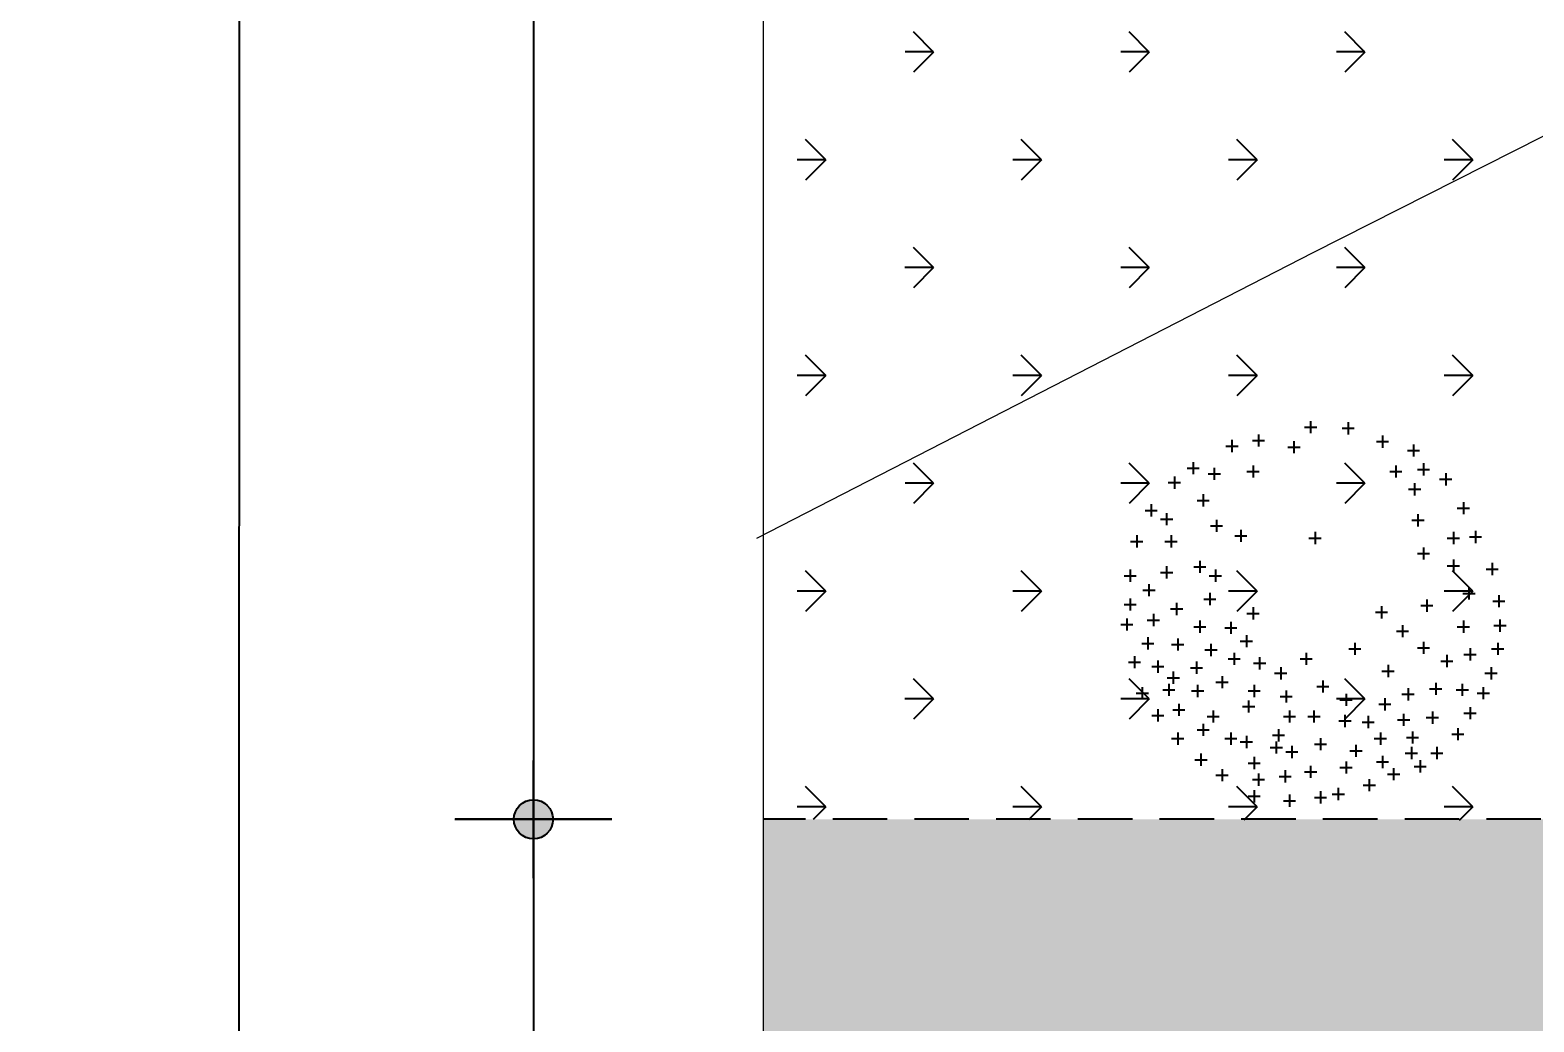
# Model space of a CAD drawing. Header units: inches. Extents: x 203 to 1065, y -1127 to 921.
# Drawn here: x 589.83 to 596.73, y 783.08 to 787.63 of the extents above; entities that cross this region are included whole.
import ezdxf

# ---------------------------------------------------------------- set-up
doc = ezdxf.new("R2010")
doc.units = ezdxf.units.IN
doc.header["$MEASUREMENT"] = 0
doc.header["$PDMODE"] = 35
doc.linetypes.add('DASHED2', pattern=[0.375, 0.25, -0.125])
for name, color, linetype in [('COTAS', 7, 'Continuous'), ('CURVAS', 32, 'Continuous'), ('Vegetación', 102, 'Continuous')]:
    doc.layers.add(name, color=color, linetype=linetype)
doc.layers.add('Limite terrenos', color=2, linetype='DASHED2', transparency=0.4)
doc.styles.add('TECHNICLITE', font='techl___.ttf')
doc.dimstyles.new('1-100', dxfattribs={"dimscale": 0, "dimtxt": 0.09, "dimasz": 0.03, "dimexe": 0.12, "dimexo": 0.2, "dimgap": 0.005, "dimtad": 3, "dimzin": 0, "dimdsep": 46, "dimtxsty": 'TECHNICLITE', "dimblk1": 'COTA', "dimblk2": 'COTA', "dimsah": 1, "dimcen": 2.5, "dimse1": 1, "dimse2": 1, "dimclrd": 7, "dimclre": 7, "dimclrt": 7, "dimadec": 0, "dimazin": 0, "dimtfac": 1, "dimtdec": 6, "dimtmove": 2, "dimatfit": 3, "dimldrblk": 'COTA', "dimfxl": 1, "dimtolj": 1, "dimtzin": 0, "dimarcsym": 0})

# ---------------------------------------------------------------- blocks, each defined once
blk = doc.blocks.new('COTA')
h = blk.add_hatch(color=256)
edge = h.paths.add_edge_path()
edge.add_arc((0, 0), 0.5, 0, 360)
for p, q in [((0, 2), (0, -2)), ((-1.5, 0), (1.5, 0))]:
    blk.add_line(p, q)
blk.add_circle((0, 0), 0.5)
blk = doc.blocks.new('*D142')
at = {"layer": 'COTAS', "color": 7, "lineweight": -2, "transparency": 16777216}
blk.add_line((592.1396, 800.262), (592.1396, 784.1907), dxfattribs=at)
at = {"layer": 'Defpoints', "color": 0, "transparency": 16777216}
for p in [(593.1957, 800.442), (592.1396, 784.0107), (593.1957, 784.0107)]:
    blk.add_point(p, dxfattribs=at)
at = {"layer": 'COTAS', "color": 7, "lineweight": -2, "transparency": 16777216, "xscale": 0.18, "yscale": 0.18, "zscale": 0.18}
for p, rotation in [((592.1396, 800.442), 90), ((592.1396, 784.0107), 270)]:
    blk.add_blockref('COTA', p, dxfattribs=dict(at, rotation=rotation))
at = {"layer": 'COTAS', "color": 7, "transparency": 16777216, "insert": (591.7171, 792.2264), "char_height": 0.8, "attachment_point": 5, "rotation": 90, "style": 'TECHNICLITE'}
blk.add_mtext('\\A1;16.43', dxfattribs=at)
blk = doc.blocks.new('*D143')
at = {"layer": 'COTAS', "color": 7, "lineweight": -2, "transparency": 16777216}
blk.add_line((592.1395, 783.8307), (592.1399, 775.2357), dxfattribs=at)
at = {"layer": 'Defpoints', "color": 0, "transparency": 16777216}
for p in [(593.1956, 784.0107), (592.1399, 775.0557), (593.1959, 775.0557)]:
    blk.add_point(p, dxfattribs=at)
at = {"layer": 'COTAS', "color": 7, "lineweight": -2, "transparency": 16777216, "xscale": 0.18, "yscale": 0.18, "zscale": 0.18}
for p, rotation in [((592.1395, 784.0107), 90.00219993562315), ((592.1399, 775.0557), 270.0021999356231)]:
    blk.add_blockref('COTA', p, dxfattribs=dict(at, rotation=rotation))
at = {"layer": 'COTAS', "color": 7, "transparency": 16777216, "insert": (591.7242, 779.5331), "char_height": 0.8, "attachment_point": 5, "rotation": 90.0022, "style": 'TECHNICLITE'}
blk.add_mtext('\\A1;8.96', dxfattribs=at)
blk = doc.blocks.new('*D139')
at = {"layer": 'COTAS', "color": 7, "lineweight": -2, "transparency": 16777216}
blk.add_line((590.7456, 632.5427), (590.7937, 800.259), dxfattribs=at)
at = {"layer": 'Defpoints', "color": 0, "transparency": 16777216}
for p in [(590.7938, 800.439), (594.3222, 800.438), (594.2739, 632.3617)]:
    blk.add_point(p, dxfattribs=at)
at = {"layer": 'COTAS', "color": 7, "lineweight": -2, "transparency": 16777216, "xscale": 0.18, "yscale": 0.18, "zscale": 0.18}
for p, rotation in [((590.7938, 800.439), 89.98356313215639), ((590.7456, 632.3627), 269.9835631321563)]:
    blk.add_blockref('COTA', p, dxfattribs=dict(at, rotation=rotation))
at = {"layer": 'COTAS', "color": 7, "transparency": 16777216, "insert": (590.3547, 716.401), "char_height": 0.8, "attachment_point": 5, "rotation": 89.98356, "style": 'TECHNICLITE'}
blk.add_mtext('\\A1;168.07', dxfattribs=at)
blk = doc.blocks.new('RB13')
for p, q in [((0.00127, 0.49667), (0.00127, 0.4655)), ((-0.09496, 0.49383), (-0.09496, 0.46267)), ((0.01685, 0.48108), (-0.01432, 0.48108)), ((-0.07937, 0.47825), (-0.11054, 0.47825)), ((0.13428, 0.46267), (0.13428, 0.4315)), ((-0.18269, 0.45983), (-0.18269, 0.42867)), ((0.14987, 0.44708), (0.1187, 0.44708)), ((0.2022, 0.4485), (0.2022, 0.41733)), ((-0.16711, 0.44425), (-0.19827, 0.44425)), ((0.04372, 0.44567), (0.04372, 0.4145)), ((-0.26193, 0.43717), (-0.26193, 0.406)), ((0.21779, 0.43292), (0.18662, 0.43292)), ((0.0593, 0.43008), (0.02814, 0.43008)), ((-0.24635, 0.42158), (-0.27752, 0.42158)), ((-0.2874, 0.389), (-0.2874, 0.35783)), ((0.30126, 0.39183), (0.30126, 0.36066)), ((-0.21665, 0.38333), (-0.21665, 0.35216)), ((0.14843, 0.38333), (0.14843, 0.35216)), ((0.24749, 0.37767), (0.24749, 0.3465)), ((-0.27182, 0.37342), (-0.30299, 0.37342)), ((0.31684, 0.37625), (0.28567, 0.37625)), ((-0.20107, 0.36775), (-0.23223, 0.36775)), ((0.16402, 0.36775), (0.13285, 0.36775)), ((-0.34401, 0.3635), (-0.34401, 0.33233)), ((0.26307, 0.36208), (0.2319, 0.36208)), ((0.34937, 0.355), (0.34937, 0.32383)), ((-0.32842, 0.34791), (-0.35959, 0.34791)), ((0.36495, 0.33941), (0.33379, 0.33941)), ((-0.26476, 0.338), (-0.26476, 0.30683)), ((-0.24918, 0.32241), (-0.28035, 0.32241)), ((0.27579, 0.30966), (0.27579, 0.2785)), ((0.29137, 0.29408), (0.2602, 0.29408)), ((-0.38929, 0.28983), (-0.38929, 0.25866)), ((0.4088, 0.28416), (0.4088, 0.253)), ((-0.3737, 0.27425), (-0.40487, 0.27425)), ((0.42439, 0.26858), (0.39322, 0.26858)), ((0.36918, 0.2615), (0.36918, 0.23033)), ((-0.27325, 0.25866), (-0.27325, 0.22749)), ((-0.25767, 0.24308), (-0.28884, 0.24308)), ((0.24183, 0.2445), (0.24183, 0.21333)), ((0.38476, 0.24591), (0.3536, 0.24591)), ((0.25741, 0.22891), (0.22624, 0.22891)), ((-0.42042, 0.21616), (-0.42042, 0.18499)), ((0.17956, 0.21899), (0.17956, 0.18783)), ((-0.36382, 0.21333), (-0.36382, 0.18216)), ((-0.01005, 0.21333), (-0.01005, 0.18216)), ((0.35786, 0.20483), (0.35786, 0.17366)), ((0.44559, 0.20483), (0.44559, 0.17366)), ((-0.40483, 0.20058), (-0.436, 0.20058)), ((0.19515, 0.20341), (0.16398, 0.20341)), ((-0.34823, 0.19774), (-0.3794, 0.19774)), ((0.00553, 0.19774), (-0.02564, 0.19774)), ((0.37344, 0.18924), (0.34228, 0.18924)), ((0.46118, 0.18924), (0.43001, 0.18924)), ((-0.2874, 0.17366), (-0.2874, 0.14249)), ((-0.27182, 0.15808), (-0.30299, 0.15808)), ((-0.36382, 0.14249), (-0.36382, 0.11133)), ((0.28428, 0.13966), (0.28428, 0.10849)), ((-0.46287, 0.13399), (-0.46287, 0.10282)), ((-0.34823, 0.12691), (-0.3794, 0.12691)), ((0.29986, 0.12408), (0.26869, 0.12408)), ((0.36918, 0.12549), (0.36918, 0.09432)), ((-0.44729, 0.11841), (-0.47845, 0.11841)), ((0.24466, 0.11699), (0.24466, 0.08582)), ((0.46257, 0.11699), (0.46257, 0.08582)), ((0.38476, 0.10991), (0.3536, 0.10991)), ((0.26024, 0.10141), (0.22907, 0.10141)), ((0.47816, 0.10141), (0.44699, 0.10141)), ((0.41446, 0.08016), (0.41446, 0.04899)), ((-0.40344, 0.07166), (-0.40344, 0.04049)), ((0.43005, 0.06457), (0.39888, 0.06457)), ((-0.38785, 0.05607), (-0.41902, 0.05607)), ((0.25881, 0.05749), (0.25881, 0.02632)), ((-0.47985, 0.05182), (-0.47985, 0.02066)), ((0.46257, 0.04332), (0.46257, 0.01216)), ((-0.29589, 0.04049), (-0.29589, 0.00932)), ((0.27439, 0.04191), (0.24322, 0.04191)), ((-0.46427, 0.03624), (-0.49543, 0.03624)), ((0.34371, 0.03199), (0.34371, 0.00082)), ((0.47816, 0.02774), (0.44699, 0.02774)), ((-0.28031, 0.02491), (-0.31148, 0.02491)), ((-0.17986, 0.02349), (-0.17986, -0.00768)), ((0.14843, 0.02066), (0.14843, -0.01051)), ((0.35929, 0.01641), (0.32813, 0.01641)), ((-0.16428, 0.00791), (-0.19544, 0.00791)), ((0.16402, 0.00507), (0.13285, 0.00507)), ((0.40314, 0.00366), (0.40314, -0.02751)), ((0.47106, -0.00768), (0.47106, -0.03885)), ((-0.48268, -0.01051), (-0.48268, -0.04168)), ((-0.38929, -0.01334), (-0.38929, -0.04451)), ((0.28428, -0.01334), (0.28428, -0.04451)), ((0.41873, -0.01193), (0.38756, -0.01193)), ((0.20503, -0.01618), (0.20503, -0.04735)), ((-0.4671, -0.02609), (-0.49826, -0.02609)), ((-0.23363, -0.02468), (-0.23363, -0.05585)), ((0.48665, -0.02326), (0.45548, -0.02326)), ((-0.3737, -0.02893), (-0.40487, -0.02893)), ((0.29986, -0.02893), (0.26869, -0.02893)), ((0.22062, -0.03176), (0.18945, -0.03176)), ((-0.21805, -0.04026), (-0.24922, -0.04026)), ((0.16541, -0.05018), (0.16541, -0.08135)), ((0.41729, -0.05585), (0.41729, -0.08701)), ((0.34088, -0.05868), (0.34088, -0.08985)), ((-0.2874, -0.06718), (-0.2874, -0.09835)), ((0.181, -0.06576), (0.14983, -0.06576)), ((-0.47702, -0.07001), (-0.47702, -0.10118)), ((-0.11194, -0.07001), (-0.11194, -0.10118)), ((0.25598, -0.07285), (0.25598, -0.10401)), ((0.43288, -0.07143), (0.40171, -0.07143)), ((0.35646, -0.07426), (0.3253, -0.07426)), ((-0.40627, -0.08418), (-0.40627, -0.11535)), ((-0.27182, -0.08276), (-0.30299, -0.08276)), ((-0.46144, -0.0856), (-0.4926, -0.0856)), ((-0.09635, -0.0856), (-0.12752, -0.0856)), ((0.27156, -0.08843), (0.24039, -0.08843)), ((0.01259, -0.09551), (0.01259, -0.12668)), ((0.19654, -0.09551), (0.19654, -0.12668)), ((-0.39068, -0.09976), (-0.42185, -0.09976)), ((-0.34684, -0.10118), (-0.34684, -0.13235)), ((0.13145, -0.10685), (0.13145, -0.13801)), ((0.45125, -0.10401), (0.45125, -0.13518)), ((0.02817, -0.1111), (-0.003, -0.1111)), ((0.21213, -0.1111), (0.18096, -0.1111)), ((-0.33125, -0.11676), (-0.36242, -0.11676)), ((0.29277, -0.11818), (0.29277, -0.14935)), ((0.39182, -0.11535), (0.39182, -0.14651)), ((0.14704, -0.12243), (0.11587, -0.12243)), ((0.46684, -0.1196), (0.43567, -0.1196)), ((-0.19684, -0.12668), (-0.19684, -0.15785)), ((-0.46004, -0.13235), (-0.46004, -0.16352)), ((0.07768, -0.13235), (0.07768, -0.16352)), ((0.30835, -0.13376), (0.27718, -0.13376)), ((0.40741, -0.13093), (0.37624, -0.13093)), ((-0.18126, -0.14226), (-0.21242, -0.14226)), ((0.3522, -0.14368), (0.3522, -0.17485)), ((-0.44446, -0.14793), (-0.47562, -0.14793)), ((0.09326, -0.14793), (0.0621, -0.14793)), ((0.22768, -0.15501), (0.22768, -0.18618)), ((0.36778, -0.15926), (0.33662, -0.15926)), ((-0.02986, -0.16635), (-0.02986, -0.19752)), ((-0.31853, -0.17202), (-0.31853, -0.20318)), ((0.24326, -0.1706), (0.21209, -0.1706)), ((-0.38646, -0.17485), (-0.38646, -0.20602)), ((0.36352, -0.17485), (0.36352, -0.20602)), ((0.1456, -0.17768), (0.1456, -0.20885)), ((0.28994, -0.17768), (0.28994, -0.20885)), ((-0.44023, -0.18335), (-0.44023, -0.21452)), ((-0.01428, -0.18193), (-0.04545, -0.18193)), ((0.43144, -0.18335), (0.43144, -0.21452)), ((-0.30295, -0.1876), (-0.33412, -0.1876)), ((-0.24778, -0.18618), (-0.24778, -0.21735)), ((-0.37087, -0.19043), (-0.40204, -0.19043)), ((0.06353, -0.19185), (0.06353, -0.22302)), ((0.3791, -0.19043), (0.34794, -0.19043)), ((0.16119, -0.19327), (0.13002, -0.19327)), ((0.30552, -0.19327), (0.27435, -0.19327)), ((-0.42465, -0.19893), (-0.45581, -0.19893)), ((0.44703, -0.19893), (0.41586, -0.19893)), ((-0.2322, -0.20177), (-0.26337, -0.20177)), ((-0.0893, -0.20035), (-0.0893, -0.23152)), ((0.07911, -0.20743), (0.04795, -0.20743)), ((-0.18835, -0.21168), (-0.18835, -0.24285)), ((-0.07371, -0.21593), (-0.10488, -0.21593)), ((0.15975, -0.21735), (0.15975, -0.24852)), ((0.33805, -0.22585), (0.33805, -0.25702)), ((-0.17277, -0.22727), (-0.20393, -0.22727)), ((-0.40627, -0.23435), (-0.40627, -0.26552)), ((0.17534, -0.23293), (0.14417, -0.23293)), ((0.35363, -0.24143), (0.32247, -0.24143)), ((0.39182, -0.24002), (0.39182, -0.27118)), ((-0.31004, -0.24568), (-0.31004, -0.27685)), ((-0.00722, -0.24285), (-0.00722, -0.27402)), ((0.05504, -0.24285), (0.05504, -0.27402)), ((0.25032, -0.24285), (0.25032, -0.27402)), ((-0.39068, -0.24993), (-0.42185, -0.24993)), ((-0.23646, -0.25135), (-0.23646, -0.28252)), ((-0.1459, -0.25702), (-0.1459, -0.28818)), ((-0.08647, -0.25418), (-0.08647, -0.28535)), ((0.40741, -0.2556), (0.37624, -0.2556)), ((-0.29446, -0.26127), (-0.32563, -0.26127)), ((0.00836, -0.25843), (-0.02281, -0.25843)), ((0.07062, -0.25843), (0.03946, -0.25843)), ((0.2659, -0.25843), (0.23473, -0.25843)), ((-0.22088, -0.26693), (-0.25205, -0.26693)), ((-0.13031, -0.2726), (-0.16148, -0.2726)), ((-0.07088, -0.26977), (-0.10205, -0.26977)), ((0.27579, -0.27685), (0.27579, -0.30802)), ((-0.37514, -0.28818), (-0.37514, -0.31935)), ((0.08334, -0.29102), (0.08334, -0.32219)), ((0.29137, -0.29243), (0.2602, -0.29243)), ((-0.2591, -0.29669), (-0.2591, -0.32785)), ((-0.17703, -0.29952), (-0.17703, -0.33069)), ((0.20503, -0.29952), (0.20503, -0.33069)), ((0.34088, -0.29952), (0.34088, -0.33069)), ((-0.35955, -0.30377), (-0.39072, -0.30377)), ((0.09892, -0.3066), (0.06776, -0.3066)), ((0.16541, -0.30802), (0.16541, -0.33919)), ((-0.24352, -0.31227), (-0.27469, -0.31227)), ((-0.16145, -0.3151), (-0.19261, -0.3151)), ((-0.0242, -0.31369), (-0.0242, -0.34485)), ((0.22062, -0.3151), (0.18945, -0.3151)), ((0.35646, -0.3151), (0.3253, -0.3151)), ((0.089, -0.32219), (0.089, -0.35335)), ((0.181, -0.3236), (0.14983, -0.3236)), ((-0.00862, -0.32927), (-0.03979, -0.32927)), ((-0.11477, -0.33069), (-0.11477, -0.36185)), ((0.04938, -0.33352), (0.04938, -0.36469)), ((-0.32136, -0.33635), (-0.32136, -0.36752)), ((-0.25627, -0.33635), (-0.25627, -0.36752)), ((0.10458, -0.33777), (0.07342, -0.33777)), ((-0.09918, -0.34627), (-0.13035, -0.34627)), ((0.06496, -0.3491), (0.0338, -0.3491)), ((-0.30578, -0.35194), (-0.33695, -0.35194)), ((-0.24069, -0.35194), (-0.27186, -0.35194)), ((0.28145, -0.35335), (0.28145, -0.38452)), ((-0.18269, -0.35902), (-0.18269, -0.39019)), ((0.1456, -0.36185), (0.1456, -0.39302)), ((0.29703, -0.36894), (0.26586, -0.36894)), ((-0.27891, -0.37035), (-0.27891, -0.40152)), ((-0.16711, -0.3746), (-0.19827, -0.3746)), ((-0.0893, -0.37319), (-0.0893, -0.40435)), ((0.16119, -0.37744), (0.13002, -0.37744)), ((-0.26333, -0.38594), (-0.2945, -0.38594)), ((0.00127, -0.38452), (0.00127, -0.41569)), ((-0.21099, -0.39019), (-0.21099, -0.42135)), ((-0.07371, -0.38877), (-0.10488, -0.38877)), ((0.06636, -0.39585), (0.06636, -0.42702)), ((0.22768, -0.39302), (0.22768, -0.42419)), ((0.01685, -0.4001), (-0.01432, -0.4001)), ((-0.19541, -0.40577), (-0.22657, -0.40577)), ((0.13428, -0.40435), (0.13428, -0.43552)), ((0.24326, -0.4086), (0.21209, -0.4086)), ((0.08194, -0.41144), (0.05078, -0.41144)), ((-0.14873, -0.41852), (-0.14873, -0.44969)), ((0.14987, -0.41994), (0.1187, -0.41994)), ((-0.13314, -0.43411), (-0.16431, -0.43411)), ((-0.06949, -0.44119), (-0.06949, -0.47236)), ((-0.0242, -0.44969), (-0.0242, -0.48086)), ((0.1456, -0.44686), (0.1456, -0.47802)), ((-0.0539, -0.45677), (-0.08507, -0.45677)), ((0.05504, -0.45819), (0.05504, -0.48936)), ((0.16119, -0.46244), (0.13002, -0.46244)), ((-0.00862, -0.46527), (-0.03979, -0.46527)), ((0.07062, -0.47377), (0.03946, -0.47377))]:
    blk.add_line(p, q)
blk = doc.blocks.new('52312494')
at = {"xscale": 10, "zscale": 10}
blk.add_blockref('RB13', (0.0764, -0.0469), dxfattribs=at)
blk = doc.blocks.new('ARBOL39')
at = {"xscale": 0.15, "yscale": 1.5, "zscale": 0.15}
blk.add_blockref('52312494', (0, 0), dxfattribs=at)

msp = doc.modelspace()

# ---------------------------------------------------------------- hatches: boundary and pattern name
at = {"layer": 'Vegetación', "linetype": 'ByBlock'}
h = msp.add_hatch(dxfattribs=at)
h.set_pattern_fill('GRASS', color=256, scale=0.7, angle=90)
h.set_pattern_definition([(180, (0.00606, 0.5228), (-0.49497475, -0.49497475), [0.13125, -0.8586995]), (135, (0.00606, 0.5228), (-0.49497475, -0.49497475), [0.13125, -0.56875]), (225, (0.00606, 0.5228), (0.49497475, -0.49497475), [0.13125, -0.56875])])
h.paths.add_polyline_path([(606.8884, 800.4381), (593.195, 800.442), (593.1957, 784.0107), (596.8596, 784.0048), (596.8596, 792.6468), (606.8884, 792.6468)])
edge = h.paths.add_edge_path(flags=16)
edge.add_arc((596.909, 795.3339), 1.112, 0, 360)
edge = h.paths.add_edge_path(flags=16)
edge.add_arc((599.6283, 794.3436), 0.529, 0, 360)
edge = h.paths.add_edge_path(flags=16)
edge.add_arc((599.6406, 797.5368), 1.3852, 0, 360)
h.paths.add_polyline_path([(601.5507, 794.3246), (604.8273, 796.4482), (605.4026, 795.5605), (602.1261, 793.4368)], flags=16)
h.paths.add_polyline_path([(602.7527, 795.2663), (602.7527, 798.7783), (601.8372, 798.7783), (601.8372, 795.2663)], flags=16)
h.paths.add_polyline_path([(602.0777, 795.4872), (602.0777, 798.7014), (601.2948, 798.7014), (601.2948, 795.4872)], flags=16)
h = msp.add_hatch(dxfattribs=at)
h.set_pattern_fill('GRASS', color=256, scale=0.7, angle=90)
h.paths.add_polyline_path([(605.7649, 645.644), (603.7486, 645.644), (603.7486, 634.326), (614.3086, 634.2863), (614.3086, 645.903), (605.7649, 645.903)])
h.paths.add_polyline_path([(606.5196, 643.344), (613.4176, 643.344), (613.4176, 635.202), (611.8886, 635.202), (611.8886, 634.649), (609.3106, 634.649), (609.3106, 635.202), (606.5196, 635.202)], flags=16)
h.paths.add_polyline_path([(593.2009, 645.903), (593.2013, 634.3657), (603.7486, 634.326), (603.7486, 645.644), (596.3519, 645.644), (596.3519, 645.903)])
h.paths.add_polyline_path([(595.9596, 643.344), (602.8576, 643.344), (602.8576, 635.202), (601.3286, 635.202), (601.3286, 634.649), (598.7506, 634.649), (598.7506, 635.202), (595.9596, 635.202)], flags=16)
h.paths.add_polyline_path([(596.3519, 656.3997), (605.7649, 656.3997), (605.7649, 645.903), (606.8884, 645.903), (606.8884, 658.6407), (605.1294, 658.6407), (605.1294, 658.3817), (596.9874, 658.3817), (596.9874, 658.6407), (593.2004, 658.6407), (593.2009, 645.903), (596.3519, 645.903)])
h.paths.add_polyline_path([(593.2004, 658.6407), (596.9874, 658.6407), (596.9874, 665.2797), (605.1294, 665.2797), (605.1294, 662.4887), (605.6824, 662.4887), (605.6824, 659.9107), (605.1294, 659.9107), (605.1294, 658.6407), (606.8884, 658.6407), (606.8884, 667.5957), (605.1294, 667.5957), (605.1294, 667.3367), (596.9874, 667.3367), (596.9874, 667.5957), (593.2001, 667.5957)])
h.paths.add_polyline_path([(593.2001, 667.5957), (596.9874, 667.5957), (596.9874, 674.2347), (605.1294, 674.2347), (605.1294, 671.4437), (605.6824, 671.4437), (605.6824, 668.8657), (605.1294, 668.8657), (605.1294, 667.5957), (606.8884, 667.5957), (606.8884, 676.5507), (605.1294, 676.5507), (605.1294, 676.2917), (596.9874, 676.2917), (596.9874, 676.5507), (593.1997, 676.5507)])
h.paths.add_polyline_path([(593.1997, 676.5507), (596.9874, 676.5507), (596.9874, 683.1897), (605.1294, 683.1897), (605.1294, 680.3987), (605.6824, 680.3987), (605.6824, 677.8207), (605.1294, 677.8207), (605.1294, 676.5507), (606.8884, 676.5507), (606.8884, 685.5057), (605.1294, 685.5057), (605.1294, 685.2467), (596.9874, 685.2467), (596.9874, 685.5057), (593.1994, 685.5057)])
h.paths.add_polyline_path([(596.9874, 692.1447), (605.1294, 692.1447), (605.1294, 689.3537), (605.6824, 689.3537), (605.6824, 686.7757), (605.1294, 686.7757), (605.1294, 685.5057), (606.8884, 685.5057), (606.8884, 694.4607), (605.1294, 694.4607), (605.1294, 694.2017), (596.9874, 694.2017), (596.9874, 694.4607), (593.199, 694.4607), (593.1994, 685.5057), (596.9874, 685.5057)])
h.paths.add_polyline_path([(593.1987, 703.4157), (593.199, 694.4607), (596.9874, 694.4607), (596.9874, 701.0997), (605.1294, 701.0997), (605.1294, 698.3087), (605.6824, 698.3087), (605.6824, 695.7307), (605.1294, 695.7307), (605.1294, 694.4607), (606.8884, 694.4607), (606.8884, 703.4157), (605.1294, 703.4157), (605.1294, 703.1567), (596.9874, 703.1567), (596.9874, 703.4157)])
h.paths.add_polyline_path([(596.9874, 710.0547), (605.1294, 710.0547), (605.1294, 707.2637), (605.6824, 707.2637), (605.6824, 704.6857), (605.1294, 704.6857), (605.1294, 703.4157), (606.8884, 703.4157), (606.8884, 712.3707), (605.1294, 712.3707), (605.1294, 712.1117), (596.9874, 712.1117), (596.9874, 712.3707), (593.1984, 712.3707), (593.1987, 703.4157), (596.9874, 703.4157)])
h.paths.add_polyline_path([(596.9874, 719.0097), (605.1294, 719.0097), (605.1294, 716.2187), (605.6824, 716.2187), (605.6824, 713.6407), (605.1294, 713.6407), (605.1294, 712.3707), (606.8884, 712.3707), (606.8884, 721.3257), (605.1294, 721.3257), (605.1294, 721.0667), (596.9874, 721.0667), (596.9874, 721.3257), (593.198, 721.3257), (593.1984, 712.3707), (596.9874, 712.3707)])
h.paths.add_polyline_path([(596.9874, 727.9647), (605.1294, 727.9647), (605.1294, 725.1737), (605.6824, 725.1737), (605.6824, 722.5957), (605.1294, 722.5957), (605.1294, 721.3257), (606.8884, 721.3257), (606.8884, 730.2807), (605.1294, 730.2807), (605.1294, 730.0217), (596.9874, 730.0217), (596.9874, 730.2807), (593.1977, 730.2807), (593.198, 721.3257), (596.9874, 721.3257)])
h.paths.add_polyline_path([(596.9874, 736.9197), (605.1294, 736.9197), (605.1294, 734.1287), (605.6824, 734.1287), (605.6824, 731.5507), (605.1294, 731.5507), (605.1294, 730.2807), (606.8884, 730.2807), (606.8884, 739.2357), (605.1294, 739.2357), (605.1294, 738.9767), (596.9874, 738.9767), (596.9874, 739.2357), (593.1973, 739.2357), (593.1977, 730.2807), (596.9874, 730.2807)])
h.paths.add_polyline_path([(596.9874, 745.8747), (605.1294, 745.8747), (605.1294, 743.0837), (605.6824, 743.0837), (605.6824, 740.5057), (605.1294, 740.5057), (605.1294, 739.2357), (606.8884, 739.2357), (606.8884, 748.1907), (605.1294, 748.1907), (605.1294, 747.9317), (596.9874, 747.9317), (596.9874, 748.1907), (593.197, 748.1907), (593.1973, 739.2357), (596.9874, 739.2357)])
h.paths.add_polyline_path([(596.9874, 754.8297), (605.1294, 754.8297), (605.1294, 752.0387), (605.6824, 752.0387), (605.6824, 749.4607), (605.1294, 749.4607), (605.1294, 748.1907), (606.8884, 748.1907), (606.8884, 757.1457), (605.1294, 757.1457), (605.1294, 756.8867), (596.9874, 756.8867), (596.9874, 757.1457), (593.1966, 757.1457), (593.197, 748.1907), (596.9874, 748.1907)])
h.paths.add_polyline_path([(593.1966, 757.1457), (596.9874, 757.1457), (596.9874, 763.7847), (605.1294, 763.7847), (605.1294, 760.9937), (605.6824, 760.9937), (605.6824, 758.4157), (605.1294, 758.4157), (605.1294, 757.1457), (606.8884, 757.1457), (606.8884, 766.1007), (605.1294, 766.1007), (605.1294, 765.8417), (596.9874, 765.8417), (596.9874, 766.1007), (593.1963, 766.1007)])
h.paths.add_polyline_path([(593.1963, 766.1007), (596.9874, 766.1007), (596.9874, 772.7397), (605.1294, 772.7397), (605.1294, 769.9487), (605.6824, 769.9487), (605.6824, 767.3707), (605.1294, 767.3707), (605.1294, 766.1007), (606.8884, 766.1007), (606.8884, 775.0557), (605.1294, 775.0557), (605.1294, 774.7967), (596.9874, 774.7967), (596.9874, 775.0557), (593.1959, 775.0557)])
h.paths.add_polyline_path([(593.1959, 775.0557), (596.9874, 775.0557), (596.9874, 781.6947), (605.1294, 781.6947), (605.1294, 778.9037), (605.6824, 778.9037), (605.6824, 776.3257), (605.1294, 776.3257), (605.1294, 775.0557), (606.8884, 775.0557), (606.8884, 784.0107), (604.5576, 784.0107), (604.5576, 783.7048), (597.5592, 783.7048), (597.5592, 784.0107), (593.1956, 784.0107)])

# ---------------------------------------------------------------- linework, layer by layer
at = {"color": 4, "lineweight": 0}
msp.add_line((593.2014, 632.3657), (593.195, 800.442), dxfattribs=at)
at = {"layer": 'CURVAS', "lineweight": 0}
msp.add_lwpolyline([(597.5592, 787.5432), (595.7175, 786.6108), (593.1636, 785.2998)], dxfattribs=at)
at = {"layer": 'Limite terrenos'}
msp.add_line((606.8884, 784.0107), (593.1957, 784.0107), dxfattribs=at)

# ---------------------------------------------------------------- block references
at = {"layer": 'Vegetación', "xscale": -1.19710281219536, "yscale": 1.19710281219536, "zscale": 1.19710281219536}
msp.add_blockref('ARBOL39', (595.7225, 785.031), dxfattribs=at)

# ---------------------------------------------------------------- dimensions: what is measured, and where the dimension line sits
at = {"layer": 'COTAS'}
dim = msp.add_aligned_dim(p1=(594.2739, 632.3617), p2=(594.3222, 800.438), distance=3.5284, text='168.07', dimstyle='1-100', override={"dimscale": 1, "dimtxt": 0.8, "dimasz": 0.18}, dxfattribs=at)
dim.commit()
dim.dimension.update_dxf_attribs({"geometry": '*D139', "text_midpoint": (590.3547, 716.401)})
for p1, p2, distance, override, picture, middle in [((593.1957, 800.442), (593.1957, 784.0107), -1.0561, {"dimscale": 1, "dimtxt": 0.8, "dimasz": 0.18}, '*D142', (591.7171, 792.2264)), ((593.195603006, 784.0106990322), (593.1959468432, 775.0556990322), -1.0560667999, {"dimscale": 1, "dimtxt": 0.8, "dimasz": 0.18, "dimtad": 4}, '*D143', (591.7241818099, 779.5331425287))]:
    dim = msp.add_aligned_dim(p1=p1, p2=p2, distance=distance, dimstyle='1-100', override=override, dxfattribs=at)
    dim.commit()
    dim.dimension.update_dxf_attribs({"geometry": picture, "text_midpoint": middle})

doc.saveas('drawing.dxf')
